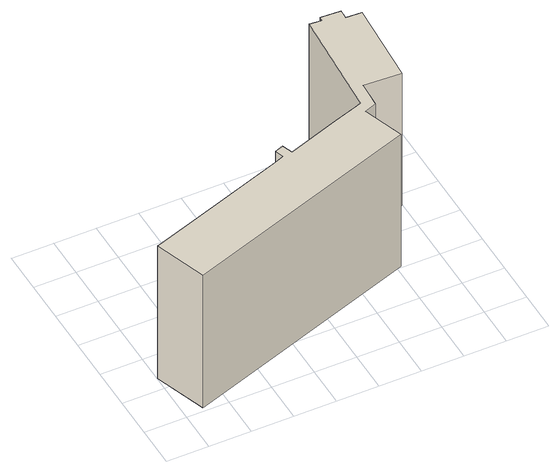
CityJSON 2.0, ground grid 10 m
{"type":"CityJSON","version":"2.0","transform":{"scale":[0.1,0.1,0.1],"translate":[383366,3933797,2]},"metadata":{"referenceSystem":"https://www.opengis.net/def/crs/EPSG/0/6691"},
"CityObjects":{
"building1":{"type":"Building","attributes":{"大字・町コード":"58","町・丁目コード":"3","13_区市町村コード_大字・町コード_町・丁目コード":"13111058003","多摩水系多摩川、浅川、大栗川洪水浸水想定区域（計画規模）.規模":"L1","多摩水系多摩川、浅川、大栗川洪水浸水想定区域（計画規模）.浸水ランク":"2","多摩水系多摩川、浅川、大栗川洪水浸水想定区域（計画規模）.浸水深":2.07,"多摩水系多摩川、浅川、大栗川洪水浸水想定区域（想定最大規模）.規模":"L2","多摩水系多摩川、浅川、大栗川洪水浸水想定区域（想定最大規模）.浸水ランク":"2","多摩水系多摩川、浅川、大栗川洪水浸水想定区域（想定最大規模）.浸水深":2.94,"多摩水系多摩川、浅川、大栗川洪水浸水想定区域（想定最大規模）.継続時間":11.47,"城南地区河川流域洪水浸水想定区域（想定最大規模）.規模":"L2","城南地区河川流域洪水浸水想定区域（想定最大規模）.浸水ランク":"1","城南地区河川流域洪水浸水想定区域（想定最大規模）.浸水深":0.096,"yearOfConstruction":1976,"measuredHeight":42.7,"storeysAboveGround":2,"BuildingDetails.buildingRoofEdgeArea":1057.32,"BuildingDetails.districtsAndZonesType":"12","BuildingDetails.prefecture":"13","BuildingDetails.city":"13111","BuildingDetails.surveyYear":2016},"address":[{"country":"日本","locality":"東京都大田区南六郷三丁目"}],"geometry":[{"type":"Solid","lod":"1","boundaries":[[[[0,1,2,3,4,5,6,7,8,9,10,11,12,13,14,15,16,17,18,19,20,21]],[[20,22,23,21]],[[19,24,22,20]],[[18,25,24,19]],[[17,26,25,18]],[[16,27,26,17]],[[15,28,27,16]],[[14,29,28,15]],[[13,30,29,14]],[[12,31,30,13]],[[11,32,31,12]],[[10,33,32,11]],[[9,34,33,10]],[[8,35,34,9]],[[7,36,35,8]],[[6,37,36,7]],[[5,38,37,6]],[[4,39,38,5]],[[3,40,39,4]],[[2,41,40,3]],[[1,42,41,2]],[[0,43,42,1]],[[21,23,43,0]],[[22,24,25,26,27,28,29,30,31,32,33,34,35,36,37,38,39,40,41,42,43,23]]]]}]},
"building2":{"type":"Building","attributes":{"大字・町コード":"58","町・丁目コード":"3","13_区市町村コード_大字・町コード_町・丁目コード":"13111058003","多摩水系多摩川、浅川、大栗川洪水浸水想定区域（計画規模）.規模":"L1","多摩水系多摩川、浅川、大栗川洪水浸水想定区域（計画規模）.浸水ランク":"2","多摩水系多摩川、浅川、大栗川洪水浸水想定区域（計画規模）.浸水深":1.97,"多摩水系多摩川、浅川、大栗川洪水浸水想定区域（想定最大規模）.規模":"L2","多摩水系多摩川、浅川、大栗川洪水浸水想定区域（想定最大規模）.浸水ランク":"2","多摩水系多摩川、浅川、大栗川洪水浸水想定区域（想定最大規模）.浸水深":2.86,"多摩水系多摩川、浅川、大栗川洪水浸水想定区域（想定最大規模）.継続時間":10.65,"城南地区河川流域洪水浸水想定区域（想定最大規模）.規模":"L2","城南地区河川流域洪水浸水想定区域（想定最大規模）.浸水ランク":"1","城南地区河川流域洪水浸水想定区域（想定最大規模）.浸水深":0.01,"yearOfConstruction":2003,"measuredHeight":7.3,"storeysBelowGround":1,"BuildingDetails.buildingRoofEdgeArea":30.45,"BuildingDetails.districtsAndZonesType":"12","BuildingDetails.prefecture":"13","BuildingDetails.city":"13111","BuildingDetails.surveyYear":2016},"address":[{"country":"日本","locality":"東京都大田区南六郷三丁目"}],"geometry":[{"type":"Solid","lod":"1","boundaries":[[[[15,44,45,46,47,16]],[[47,48,49,16]],[[46,50,48,47]],[[45,51,50,46]],[[44,52,51,45]],[[15,53,52,44]],[[16,49,53,15]],[[48,50,51,52,53,49]]]]}]}
},
"vertices":[
[672,574,8],[710,572,8],[698,368,8],[609,373,8],[605,310,8],[577,300,8],[610,203,8],[44,10,8],[1,134,8],[116,173,8],[339,249,8],[360,257,8],[353,278,8],[374,285,8],[383,260,8],[509,304,8],[564,322,8],[579,327,8],[595,591,8],[624,589,8],[625,599,8],[673,596,8],[625,599,385],[673,596,385],[624,589,385],[595,591,385],[579,327,385],[564,322,385],[509,304,385],[383,260,385],[374,285,385],[353,278,385],[360,257,385],[339,249,385],[116,173,385],[1,134,385],[44,10,385],[610,203,385],[577,300,385],[605,310,385],[609,373,385],[698,368,385],[710,572,385],[672,574,385],
[497,352,8],[513,361,8],[529,367,8],[555,368,8],[555,368,46],[564,322,46],[529,367,46],[513,361,46],[497,352,46],[509,304,46]
]}
